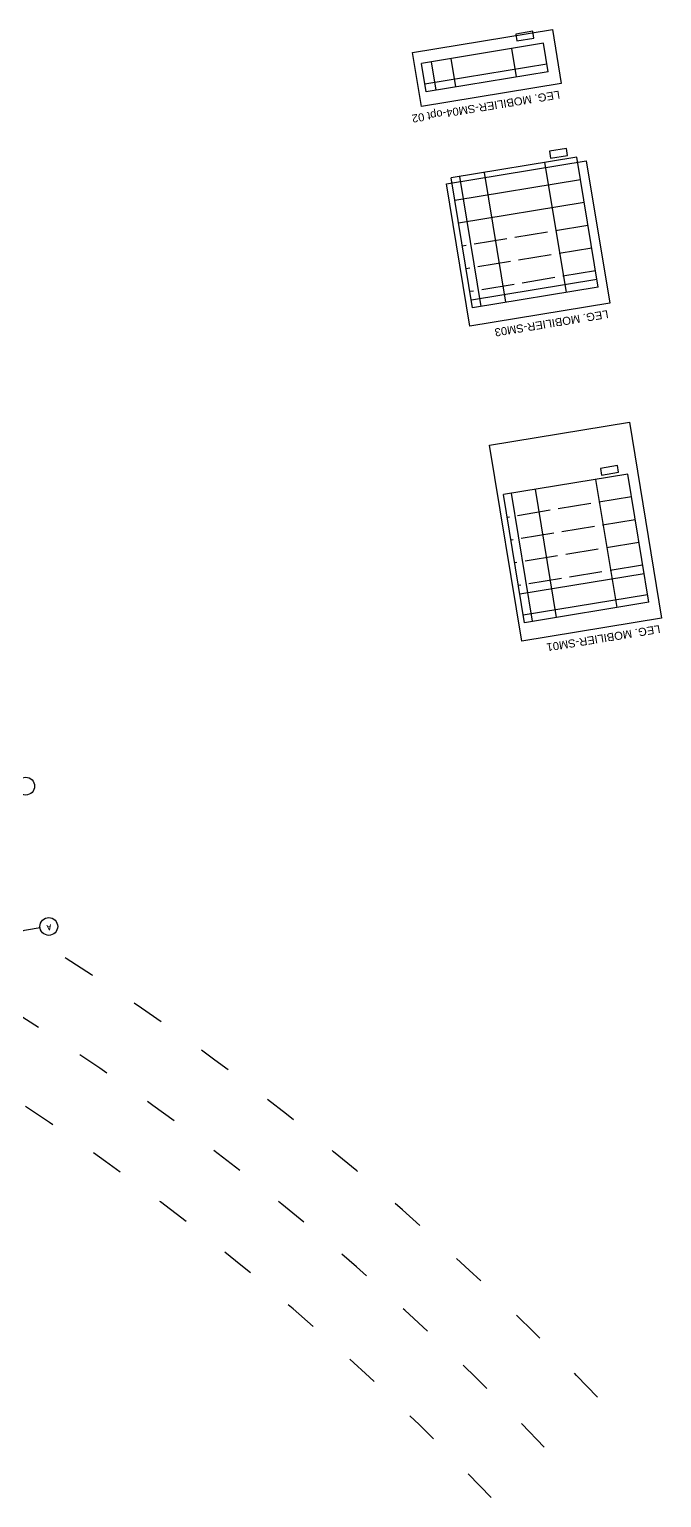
# Model space of a CAD drawing. Header units: millimetres. Extents: x 33140 to 33459, y 51582 to 51854.
# Drawn here: x 33389.6 to 33458.7, y 51582.5 to 51743 of the extents above; entities that cross this region are included whole.
import ezdxf

# ---------------------------------------------------------------- set-up
doc = ezdxf.new("R2010")
doc.units = ezdxf.units.MM
doc.header["$LTSCALE"] = 0.3
doc.header["$MEASUREMENT"] = 0
for name, pattern in [('ACAD_ISO02W100', [15, 12, -3]), ('ACAD_ISO03W100', [30, 12, -18]), ('ACAD_ISO08W100', [36, 24, -3, 6, -3])]:
    doc.linetypes.add(name, pattern=pattern)
doc.layers.get('DEFPOINTS').update_dxf_attribs({"linetype": 'CONTINUOUS'})
for name, color, linetype in [('-LEGENDE', 3, 'CONTINUOUS'), ('00-TRAMES-BAT', 7, 'ACAD_ISO08W100'), ('TRACE-VAL', 7, 'ACAD_ISO03W100')]:
    doc.layers.add(name, color=color, linetype=linetype)
doc.styles.add('NDP', font='ARIAL.TTF', dxfattribs={"height": 0.2})
doc.styles.add('ROMANS', font='romans.shx', dxfattribs={"height": 0.2})

msp = doc.modelspace()

# ---------------------------------------------------------------- linework, layer by layer
at = {"layer": '-LEGENDE'}
for p, q in [((33445.82, 51741.46), (33432.47, 51739.26)), ((33445.82, 51741.46), (33432.47, 51739.26)), ((33446.33, 51738.35), (33445.82, 51741.46)), ((33436.25, 51736.69), (33435.74, 51739.8)), ((33442.86, 51737.78), (33442.35, 51740.89)), ((33432.98, 51736.15), (33432.47, 51739.26)), ((33446.19, 51739.18), (33432.84, 51736.98)), ((33446.19, 51739.18), (33432.84, 51736.98)), ((33446.19, 51739.18), (33432.84, 51736.98)), ((33446.33, 51738.35), (33432.98, 51736.15)), ((33434.07, 51736.34), (33433.56, 51739.44)), ((33449.44, 51729.01), (33435.72, 51726.75)), ((33448.31, 51714.24), (33445.97, 51728.44)), ((33451.78, 51714.81), (33449.44, 51729.01)), ((33438.06, 51712.55), (33435.72, 51726.75)), ((33439.01, 51712.7), (33436.67, 51726.91)), ((33441.71, 51713.15), (33439.37, 51727.35)), ((33449.85, 51726.52), (33436.13, 51724.26)), ((33450.26, 51724.04), (33436.54, 51721.78)), ((33451.65, 51715.63), (33437.93, 51713.37)), ((33451.65, 51715.63), (33437.93, 51713.37)), ((33451.65, 51715.63), (33437.93, 51713.37)), ((33451.78, 51714.81), (33438.06, 51712.55)), ((33455.01, 51694.36), (33441.43, 51692.12)), ((33453.84, 51679.79), (33451.53, 51693.79)), ((33457.31, 51680.36), (33455.01, 51694.36)), ((33443.73, 51678.12), (33441.43, 51692.12)), ((33444.62, 51678.27), (33442.32, 51692.27)), ((33447.24, 51678.7), (33444.93, 51692.7)), ((33456.8, 51683.46), (33443.22, 51681.23)), ((33457.18, 51681.18), (33443.6, 51678.94)), ((33457.18, 51681.18), (33443.6, 51678.94)), ((33457.31, 51680.36), (33443.73, 51678.12))]:
    msp.add_line(p, q, dxfattribs=at)
at = {"layer": '-LEGENDE', "linetype": 'ACAD_ISO02W100'}
msp.add_line((33450.67, 51721.55), (33436.95, 51719.29), dxfattribs=at)
at = {"layer": '-LEGENDE', "color": 4, "linetype": 'ACAD_ISO02W100'}
for p, q in [((33450.67, 51721.55), (33436.95, 51719.29)), ((33451.08, 51719.06), (33437.36, 51716.8)), ((33451.49, 51716.57), (33437.77, 51714.31)), ((33455.42, 51691.87), (33441.84, 51689.63)), ((33455.82, 51689.38), (33442.24, 51687.15)), ((33456.23, 51686.89), (33442.65, 51684.66)), ((33456.64, 51684.41), (33443.06, 51682.17))]:
    msp.add_line(p, q, dxfattribs=at)
at = {"layer": '-LEGENDE'}
for points in [[(33444.63, 51742.77), (33442.78, 51742.46), (33442.9, 51741.72), (33444.75, 51742.03)], [(33448.32, 51729.95), (33446.47, 51729.65), (33446.59, 51728.91), (33448.44, 51729.21)], [(33453.88, 51695.3), (33452.03, 51694.99), (33452.15, 51694.25), (33454, 51694.56)]]:
    msp.add_lwpolyline(points, close=True, dxfattribs=at)
at = {"layer": '00-TRAMES-BAT', "color": 3, "linetype": 'Continuous'}
msp.add_line((33390.82, 51644.75), (33388.06, 51644.3), dxfattribs=at)
for centre in [(33389.25, 51660.25), (33391.77, 51644.91)]:
    msp.add_circle(centre, 0.97, dxfattribs=at)
at = {"layer": 'DEFPOINTS'}
for points in [[(33447.75, 51737.05), (33432.48, 51734.54), (33431.5, 51740.47), (33446.78, 51742.98)], [(33453.04, 51713.06), (33437.77, 51710.54), (33435.2, 51726.11), (33450.48, 51728.62)], [(33458.71, 51678.63), (33443.44, 51676.11), (33439.91, 51697.53), (33455.19, 51700.04)]]:
    msp.add_lwpolyline(points, close=True, dxfattribs=at)
at = {"layer": 'TRACE-VAL'}
for points in [[(33145.64, 51737.37), (33208.06, 51715.46), (33268.28, 51694.32), (33311.16, 51679.27, -0.000667), (33318.72, 51676.61, -0.002), (33326.31, 51673.89, -0.003333), (33333.91, 51671.07, -0.004667), (33341.51, 51668.12, -0.006001), (33349.08, 51664.99, -0.016996), (33368.04, 51656.11, -0.085456), (33451.7, 51593.46)], [(33142.99, 51729.82), (33205.41, 51707.91), (33259.87, 51688.79), (33308.51, 51671.72, -0.000667), (33316.05, 51669.06, -0.002), (33323.59, 51666.37, -0.003333), (33331.09, 51663.59, -0.004667), (33338.54, 51660.69, -0.006), (33345.94, 51657.64, -0.007468), (33354.12, 51653.99, -0.095059), (33445.89, 51587.97)], [(33140.34, 51722.27), (33202.76, 51700.36), (33261.23, 51679.84), (33305.86, 51664.17, -0.000667), (33313.39, 51661.52, -0.002), (33320.86, 51658.85, -0.003333), (33328.26, 51656.11, -0.004667), (33335.58, 51653.26, -0.003115), (33339.33, 51651.74, -0.002884), (33342.79, 51650.28, -0.102598), (33440.08, 51582.47)]]:
    msp.add_lwpolyline(points, format="xyb", dxfattribs=at)

# ---------------------------------------------------------------- texts
at = {"layer": '00-TRAMES-BAT', "color": 3, "linetype": 'Continuous', "style": 'ROMANS'}
msp.add_text('A', height=0.6, rotation=189.3506, dxfattribs=at).set_placement((33391.97, 51645.14))
at = {"layer": 'DEFPOINTS', "char_height": 0.875, "attachment_point": 1, "rotation": 189.3506, "style": 'NDP'}
for s, insert, width in [('LEG. MOBILIER-SM04-opt 02', (33447.67, 51735.43), 16.8902), ('LEG. MOBILIER-SM03', (33452.96, 51711.44), 13.8684), ('LEG. MOBILIER-SM01', (33458.63, 51677.01), 13.8684)]:
    msp.add_mtext(s, dxfattribs=dict(at, insert=insert, width=width))

doc.saveas('drawing.dxf')
